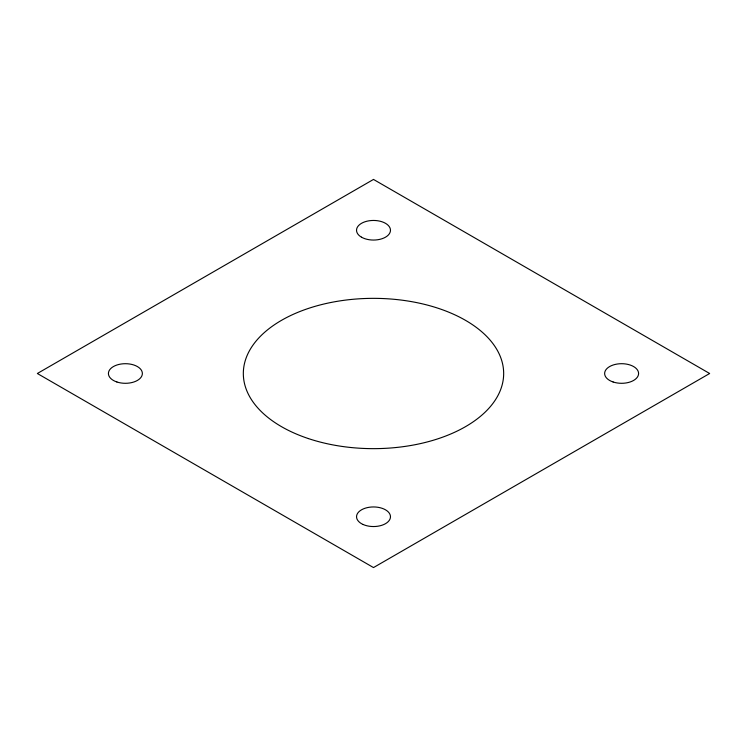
<?xml version="1.0" encoding="UTF-8"?>
<svg xmlns="http://www.w3.org/2000/svg" width="747" height="747" viewBox="0 0 747 747"><rect width="100%" height="100%" fill="white"/><g stroke="black" fill="none" stroke-linecap="round" stroke-linejoin="round"><path stroke-width="1.12" d="M373.5 179.429L37.35 373.5L373.5 567.571L709.65 373.5L373.5 179.429M361.492 237.182A16.976 9.804 0 0 0 389.897 232.793A16.976 9.804 0 0 0 369.102 220.785A16.976 9.804 0 0 0 361.492 237.182M613.119 381.988A16.976 9.804 0 0 0 638.592 373.5A16.976 9.804 0 0 0 613.119 365.012A16.976 9.804 0 0 0 613.119 381.988M308.418 438.582A130.165 75.148 0 0 0 503.665 373.5A130.165 75.148 0 0 0 308.418 308.418A130.165 75.148 0 0 0 308.418 438.582M363.117 524.497A16.976 9.804 0 0 0 390.326 518.063A16.976 9.804 0 0 0 367.066 507.68A16.976 9.804 0 0 0 363.117 524.497M116.896 381.988A16.976 9.804 0 0 0 142.369 373.5A16.976 9.804 0 0 0 116.896 365.012A16.976 9.804 0 0 0 116.896 381.988"/></g></svg>
